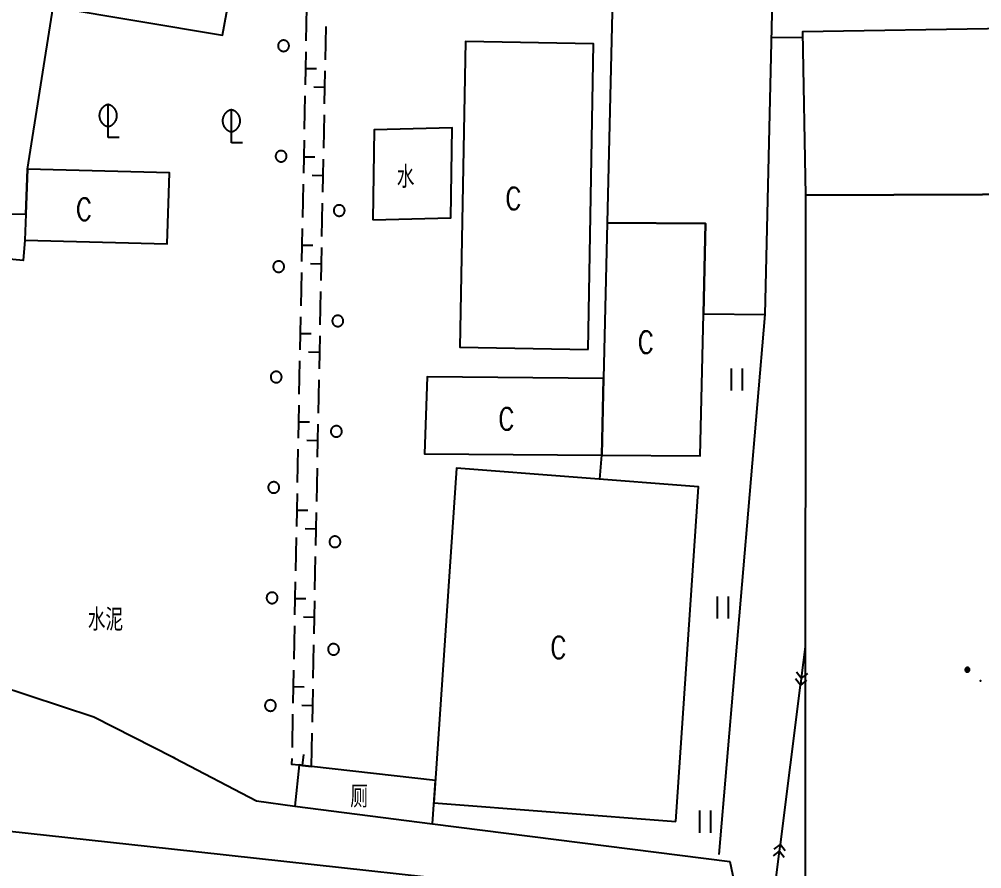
# Model space of a CAD drawing. Extents: x 500064 to 501389, y 2542464 to 2545400.
# Drawn here: x 500768.67 to 500812.26, y 2543133.33 to 2543171.79 of the extents above; entities that cross this region are included whole.
import ezdxf

# ---------------------------------------------------------------- set-up
doc = ezdxf.new("R2010")
doc.units = 0
doc.header["$LTSCALE"] = 0.5
doc.linetypes.add('CENTER', pattern=[50.8, 31.75, -6.35, 6.35, -6.35])
doc.layers.add('地形图', color=8, linetype='CONTINUOUS')
doc.styles.add('HZ', font='romans.shx', dxfattribs={"width": 0.8, "bigfont": 'hztxt.shx'})

msp = doc.modelspace()

# ---------------------------------------------------------------- linework, layer by layer
at = {"layer": '地形图'}
for points in [[(500772.276, 2543185.499), (500763.736, 2543185.319), (500763.676, 2543183.319), (500763.186, 2543163.109), (500768.967, 2543162.964), (500769.036, 2543165.009), (500770.197, 2543172.352), (500770.156, 2543172.359), (500770.466, 2543174.058)], [(500770.197, 2543172.352), (500777.876, 2543171.069), (500779.316, 2543178.939), (500771.596, 2543180.229), (500770.466, 2543174.058)], [(500802.783, 2543172.716), (500795.533, 2543172.765), (500795.294, 2543162.578), (500799.744, 2543162.548), (500799.648, 2543158.449), (500802.448, 2543158.43)], [(500828.999, 2543171.627), (500826.449, 2543171.585), (500826.502, 2543168.386), (500820.702, 2543168.29), (500820.727, 2543166.791), (500813.528, 2543166.673), (500813.451, 2543171.372), (500804.145, 2543171.219), (500804.267, 2543163.829), (500824.307, 2543163.899), (500824.305, 2543159.568), (500829.197, 2543159.569), (500829.124, 2543163.978)], [(500794.426, 2543156.834), (500794.676, 2543170.674), (500788.876, 2543170.779), (500788.626, 2543156.939)], [(500768.967, 2543162.964), (500768.926, 2543161.789), (500775.366, 2543161.619), (500775.476, 2543164.839), (500769.036, 2543165.009)], [(500804.267, 2543163.829), (500804.247, 2543107.229), (500824.287, 2543107.299), (500824.289, 2543113.781), (500824.292, 2543121.966), (500824.304, 2543157.268), (500824.305, 2543159.568), (500824.307, 2543163.899)], [(500795.294, 2543162.578), (500795.128, 2543155.529), (500795.047, 2543152.049), (500799.497, 2543152.019), (500799.648, 2543158.449), (500799.744, 2543162.548)], [(500795.047, 2543152.049), (500795.128, 2543155.529), (500787.136, 2543155.599), (500787.016, 2543152.119)], [(500798.399, 2543135.471), (500799.427, 2543150.619), (500788.476, 2543151.469), (500787.449, 2543136.321)]]:
    msp.add_lwpolyline(points, close=True, dxfattribs=at)
for points in [[(500781.683, 2543172.318), (500781.653, 2543170.818)], [(500782.535, 2543169.958), (500782.565, 2543171.457)], [(500780.632, 2543170.339), (500780.648, 2543170.339), (500780.664, 2543170.34), (500780.679, 2543170.343), (500780.695, 2543170.346), (500780.71, 2543170.35), (500780.725, 2543170.355), (500780.739, 2543170.361), (500780.753, 2543170.367), (500780.767, 2543170.375), (500780.78, 2543170.384), (500780.793, 2543170.393), (500780.805, 2543170.403), (500780.816, 2543170.414), (500780.827, 2543170.426), (500780.837, 2543170.438), (500780.846, 2543170.451), (500780.854, 2543170.464), (500780.862, 2543170.478), (500780.868, 2543170.492), (500780.874, 2543170.507), (500780.879, 2543170.522), (500780.882, 2543170.537), (500780.885, 2543170.552), (500780.887, 2543170.568), (500780.888, 2543170.584), (500780.888, 2543170.599), (500780.887, 2543170.615), (500780.884, 2543170.631), (500780.881, 2543170.646), (500780.877, 2543170.661), (500780.872, 2543170.676), (500780.866, 2543170.691), (500780.86, 2543170.705), (500780.852, 2543170.718), (500780.843, 2543170.732), (500780.834, 2543170.744), (500780.824, 2543170.756), (500780.813, 2543170.768), (500780.801, 2543170.778), (500780.789, 2543170.788), (500780.776, 2543170.797), (500780.763, 2543170.805), (500780.749, 2543170.813), (500780.735, 2543170.819), (500780.72, 2543170.825), (500780.705, 2543170.83), (500780.69, 2543170.834), (500780.675, 2543170.836), (500780.659, 2543170.838), (500780.643, 2543170.839), (500780.628, 2543170.839), (500780.612, 2543170.838), (500780.596, 2543170.836), (500780.581, 2543170.833), (500780.566, 2543170.829), (500780.551, 2543170.824), (500780.536, 2543170.818), (500780.522, 2543170.811), (500780.509, 2543170.803), (500780.495, 2543170.795), (500780.483, 2543170.785), (500780.471, 2543170.775), (500780.459, 2543170.764), (500780.449, 2543170.753), (500780.439, 2543170.741), (500780.43, 2543170.728), (500780.422, 2543170.714), (500780.414, 2543170.701), (500780.408, 2543170.686), (500780.402, 2543170.672), (500780.397, 2543170.657), (500780.393, 2543170.641), (500780.391, 2543170.626), (500780.389, 2543170.61), (500780.388, 2543170.595), (500780.388, 2543170.579), (500780.389, 2543170.563), (500780.391, 2543170.548), (500780.394, 2543170.532), (500780.398, 2543170.517), (500780.403, 2543170.502), (500780.409, 2543170.488), (500780.416, 2543170.474), (500780.424, 2543170.46), (500780.432, 2543170.447), (500780.442, 2543170.434), (500780.452, 2543170.422), (500780.463, 2543170.411), (500780.474, 2543170.4), (500780.486, 2543170.39), (500780.499, 2543170.381), (500780.513, 2543170.373), (500780.526, 2543170.365), (500780.541, 2543170.359), (500780.555, 2543170.353), (500780.57, 2543170.348), (500780.586, 2543170.345), (500780.601, 2543170.342), (500780.617, 2543170.34), (500780.632, 2543170.339)], [(500804.15, 2543170.97), (500802.742, 2543170.946)], [(500781.643, 2543170.318), (500781.628, 2543169.568), (500781.613, 2543168.818)], [(500781.628, 2543169.568), (500782.127, 2543169.558)], [(500782.496, 2543167.958), (500782.511, 2543168.708), (500782.525, 2543169.458)], [(500782.511, 2543168.708), (500782.011, 2543168.718)], [(500781.603, 2543168.319), (500781.574, 2543166.819)], [(500772.692, 2543167.931), (500772.679, 2543167.928), (500772.666, 2543167.924), (500772.652, 2543167.92), (500772.639, 2543167.916), (500772.626, 2543167.911), (500772.613, 2543167.906), (500772.6, 2543167.901), (500772.588, 2543167.895), (500772.575, 2543167.889), (500772.563, 2543167.883), (500772.551, 2543167.876), (500772.539, 2543167.869), (500772.527, 2543167.862), (500772.516, 2543167.854), (500772.504, 2543167.846), (500772.493, 2543167.838), (500772.483, 2543167.829), (500772.472, 2543167.821), (500772.462, 2543167.812), (500772.451, 2543167.802), (500772.441, 2543167.792), (500772.432, 2543167.783), (500772.423, 2543167.772), (500772.413, 2543167.762), (500772.405, 2543167.751), (500772.396, 2543167.74), (500772.388, 2543167.729), (500772.38, 2543167.718), (500772.372, 2543167.706), (500772.365, 2543167.694), (500772.358, 2543167.682), (500772.352, 2543167.67), (500772.345, 2543167.658), (500772.339, 2543167.646), (500772.334, 2543167.633), (500772.329, 2543167.62), (500772.324, 2543167.607), (500772.319, 2543167.594), (500772.315, 2543167.581), (500772.311, 2543167.568), (500772.307, 2543167.554), (500772.304, 2543167.541), (500772.301, 2543167.527), (500772.299, 2543167.514), (500772.297, 2543167.5), (500772.295, 2543167.486), (500772.294, 2543167.472), (500772.293, 2543167.459), (500772.293, 2543167.445), (500772.292, 2543167.431), (500772.293, 2543167.417), (500772.293, 2543167.403), (500772.294, 2543167.39), (500772.295, 2543167.376), (500772.297, 2543167.362), (500772.299, 2543167.348), (500772.301, 2543167.335), (500772.304, 2543167.321), (500772.307, 2543167.308), (500772.311, 2543167.294), (500772.315, 2543167.281), (500772.319, 2543167.268), (500772.324, 2543167.255), (500772.329, 2543167.242), (500772.334, 2543167.229), (500772.339, 2543167.217), (500772.345, 2543167.204), (500772.352, 2543167.192), (500772.358, 2543167.18), (500772.365, 2543167.168), (500772.372, 2543167.156), (500772.38, 2543167.144), (500772.388, 2543167.133), (500772.396, 2543167.122), (500772.405, 2543167.111), (500772.413, 2543167.1), (500772.423, 2543167.09), (500772.432, 2543167.08), (500772.441, 2543167.07), (500772.451, 2543167.06), (500772.462, 2543167.051), (500772.472, 2543167.041), (500772.483, 2543167.033), (500772.493, 2543167.024), (500772.504, 2543167.016), (500772.516, 2543167.008), (500772.527, 2543167), (500772.539, 2543166.993), (500772.551, 2543166.986), (500772.563, 2543166.979), (500772.575, 2543166.973), (500772.588, 2543166.967), (500772.6, 2543166.961), (500772.613, 2543166.956), (500772.626, 2543166.951), (500772.639, 2543166.946), (500772.652, 2543166.942), (500772.666, 2543166.938), (500772.679, 2543166.934), (500772.692, 2543166.931)], [(500772.692, 2543166.431), (500772.692, 2543166.931), (500772.692, 2543167.931)], [(500772.692, 2543166.931), (500772.706, 2543166.934), (500772.719, 2543166.938), (500772.732, 2543166.942), (500772.746, 2543166.946), (500772.759, 2543166.951), (500772.771, 2543166.956), (500772.784, 2543166.961), (500772.797, 2543166.967), (500772.809, 2543166.973), (500772.822, 2543166.979), (500772.834, 2543166.986), (500772.846, 2543166.993), (500772.857, 2543167), (500772.869, 2543167.008), (500772.88, 2543167.016), (500772.891, 2543167.024), (500772.902, 2543167.033), (500772.913, 2543167.041), (500772.923, 2543167.051), (500772.933, 2543167.06), (500772.943, 2543167.07), (500772.953, 2543167.08), (500772.962, 2543167.09), (500772.971, 2543167.1), (500772.98, 2543167.111), (500772.989, 2543167.122), (500772.997, 2543167.133), (500773.005, 2543167.144), (500773.012, 2543167.156), (500773.019, 2543167.168), (500773.026, 2543167.18), (500773.033, 2543167.192), (500773.039, 2543167.204), (500773.045, 2543167.217), (500773.051, 2543167.229), (500773.056, 2543167.242), (500773.061, 2543167.255), (500773.066, 2543167.268), (500773.07, 2543167.281), (500773.074, 2543167.294), (500773.077, 2543167.308), (500773.08, 2543167.321), (500773.083, 2543167.335), (500773.086, 2543167.348), (500773.088, 2543167.362), (500773.089, 2543167.376), (500773.091, 2543167.39), (500773.092, 2543167.403), (500773.092, 2543167.417), (500773.092, 2543167.431), (500773.092, 2543167.445), (500773.092, 2543167.459), (500773.091, 2543167.472), (500773.089, 2543167.486), (500773.088, 2543167.5), (500773.086, 2543167.514), (500773.083, 2543167.527), (500773.08, 2543167.541), (500773.077, 2543167.554), (500773.074, 2543167.568), (500773.07, 2543167.581), (500773.066, 2543167.594), (500773.061, 2543167.607), (500773.056, 2543167.62), (500773.051, 2543167.633), (500773.045, 2543167.646), (500773.039, 2543167.658), (500773.033, 2543167.67), (500773.026, 2543167.682), (500773.019, 2543167.694), (500773.012, 2543167.706), (500773.005, 2543167.718), (500772.997, 2543167.729), (500772.989, 2543167.74), (500772.98, 2543167.751), (500772.971, 2543167.762), (500772.962, 2543167.772), (500772.953, 2543167.783), (500772.943, 2543167.792), (500772.933, 2543167.802), (500772.923, 2543167.812), (500772.913, 2543167.821), (500772.902, 2543167.829), (500772.891, 2543167.838), (500772.88, 2543167.846), (500772.869, 2543167.854), (500772.857, 2543167.862), (500772.846, 2543167.869), (500772.834, 2543167.876), (500772.822, 2543167.883), (500772.809, 2543167.889), (500772.797, 2543167.895), (500772.784, 2543167.901), (500772.771, 2543167.906), (500772.759, 2543167.911), (500772.746, 2543167.916), (500772.732, 2543167.92), (500772.719, 2543167.924), (500772.706, 2543167.928), (500772.692, 2543167.931)], [(500778.274, 2543167.694), (500778.261, 2543167.691), (500778.247, 2543167.687), (500778.234, 2543167.683), (500778.221, 2543167.679), (500778.208, 2543167.674), (500778.195, 2543167.669), (500778.182, 2543167.664), (500778.17, 2543167.658), (500778.157, 2543167.652), (500778.145, 2543167.646), (500778.133, 2543167.639), (500778.121, 2543167.632), (500778.109, 2543167.625), (500778.098, 2543167.617), (500778.086, 2543167.609), (500778.075, 2543167.601), (500778.064, 2543167.592), (500778.054, 2543167.583), (500778.043, 2543167.574), (500778.033, 2543167.565), (500778.023, 2543167.555), (500778.014, 2543167.545), (500778.004, 2543167.535), (500777.995, 2543167.525), (500777.986, 2543167.514), (500777.978, 2543167.503), (500777.97, 2543167.492), (500777.962, 2543167.481), (500777.954, 2543167.469), (500777.947, 2543167.457), (500777.94, 2543167.445), (500777.933, 2543167.433), (500777.927, 2543167.421), (500777.921, 2543167.408), (500777.915, 2543167.396), (500777.91, 2543167.383), (500777.905, 2543167.37), (500777.901, 2543167.357), (500777.896, 2543167.344), (500777.893, 2543167.33), (500777.889, 2543167.317), (500777.886, 2543167.304), (500777.883, 2543167.29), (500777.881, 2543167.276), (500777.879, 2543167.263), (500777.877, 2543167.249), (500777.876, 2543167.235), (500777.875, 2543167.221), (500777.874, 2543167.208), (500777.874, 2543167.194), (500777.874, 2543167.18), (500777.875, 2543167.166), (500777.876, 2543167.152), (500777.877, 2543167.139), (500777.879, 2543167.125), (500777.881, 2543167.111), (500777.883, 2543167.098), (500777.886, 2543167.084), (500777.889, 2543167.071), (500777.893, 2543167.057), (500777.896, 2543167.044), (500777.901, 2543167.031), (500777.905, 2543167.018), (500777.91, 2543167.005), (500777.915, 2543166.992), (500777.921, 2543166.979), (500777.927, 2543166.967), (500777.933, 2543166.955), (500777.94, 2543166.942), (500777.947, 2543166.93), (500777.954, 2543166.919), (500777.962, 2543166.907), (500777.97, 2543166.896), (500777.978, 2543166.885), (500777.986, 2543166.874), (500777.995, 2543166.863), (500778.004, 2543166.853), (500778.014, 2543166.842), (500778.023, 2543166.832), (500778.033, 2543166.823), (500778.043, 2543166.813), (500778.054, 2543166.804), (500778.064, 2543166.795), (500778.075, 2543166.787), (500778.086, 2543166.779), (500778.098, 2543166.771), (500778.109, 2543166.763), (500778.121, 2543166.756), (500778.133, 2543166.749), (500778.145, 2543166.742), (500778.157, 2543166.736), (500778.17, 2543166.73), (500778.182, 2543166.724), (500778.195, 2543166.719), (500778.208, 2543166.714), (500778.221, 2543166.709), (500778.234, 2543166.705), (500778.247, 2543166.701), (500778.261, 2543166.697), (500778.274, 2543166.694)], [(500778.274, 2543166.194), (500778.274, 2543166.694), (500778.274, 2543167.694)], [(500778.274, 2543166.694), (500778.287, 2543166.697), (500778.301, 2543166.701), (500778.314, 2543166.705), (500778.327, 2543166.709), (500778.34, 2543166.714), (500778.353, 2543166.719), (500778.366, 2543166.724), (500778.379, 2543166.73), (500778.391, 2543166.736), (500778.403, 2543166.742), (500778.415, 2543166.749), (500778.427, 2543166.756), (500778.439, 2543166.763), (500778.451, 2543166.771), (500778.462, 2543166.779), (500778.473, 2543166.787), (500778.484, 2543166.795), (500778.495, 2543166.804), (500778.505, 2543166.813), (500778.515, 2543166.823), (500778.525, 2543166.832), (500778.535, 2543166.842), (500778.544, 2543166.853), (500778.553, 2543166.863), (500778.562, 2543166.874), (500778.57, 2543166.885), (500778.578, 2543166.896), (500778.586, 2543166.907), (500778.594, 2543166.919), (500778.601, 2543166.93), (500778.608, 2543166.942), (500778.615, 2543166.955), (500778.621, 2543166.967), (500778.627, 2543166.979), (500778.633, 2543166.992), (500778.638, 2543167.005), (500778.643, 2543167.018), (500778.647, 2543167.031), (500778.652, 2543167.044), (500778.655, 2543167.057), (500778.659, 2543167.071), (500778.662, 2543167.084), (500778.665, 2543167.098), (500778.667, 2543167.111), (500778.669, 2543167.125), (500778.671, 2543167.139), (500778.672, 2543167.152), (500778.673, 2543167.166), (500778.674, 2543167.18), (500778.674, 2543167.194), (500778.674, 2543167.208), (500778.673, 2543167.221), (500778.672, 2543167.235), (500778.671, 2543167.249), (500778.669, 2543167.263), (500778.667, 2543167.276), (500778.665, 2543167.29), (500778.662, 2543167.304), (500778.659, 2543167.317), (500778.655, 2543167.33), (500778.652, 2543167.344), (500778.647, 2543167.357), (500778.643, 2543167.37), (500778.638, 2543167.383), (500778.633, 2543167.396), (500778.627, 2543167.408), (500778.621, 2543167.421), (500778.615, 2543167.433), (500778.608, 2543167.445), (500778.601, 2543167.457), (500778.594, 2543167.469), (500778.586, 2543167.481), (500778.578, 2543167.492), (500778.57, 2543167.503), (500778.562, 2543167.514), (500778.553, 2543167.525), (500778.544, 2543167.535), (500778.535, 2543167.545), (500778.525, 2543167.555), (500778.515, 2543167.565), (500778.505, 2543167.574), (500778.495, 2543167.583), (500778.484, 2543167.592), (500778.473, 2543167.601), (500778.462, 2543167.609), (500778.451, 2543167.617), (500778.439, 2543167.625), (500778.427, 2543167.632), (500778.415, 2543167.639), (500778.403, 2543167.646), (500778.391, 2543167.652), (500778.379, 2543167.658), (500778.366, 2543167.664), (500778.353, 2543167.669), (500778.34, 2543167.674), (500778.327, 2543167.679), (500778.314, 2543167.683), (500778.301, 2543167.687), (500778.287, 2543167.691), (500778.274, 2543167.694)], [(500782.456, 2543165.959), (500782.486, 2543167.458)], [(500784.676, 2543162.709), (500788.216, 2543162.799), (500788.276, 2543166.869), (500784.736, 2543166.779), (500784.676, 2543162.709)], [(500773.192, 2543166.431), (500772.692, 2543166.431)], [(500778.774, 2543166.194), (500778.274, 2543166.194)], [(500781.564, 2543166.319), (500781.549, 2543165.569), (500781.534, 2543164.819)], [(500780.521, 2543165.34), (500780.537, 2543165.341), (500780.552, 2543165.342), (500780.568, 2543165.344), (500780.583, 2543165.347), (500780.598, 2543165.351), (500780.613, 2543165.356), (500780.628, 2543165.362), (500780.642, 2543165.369), (500780.656, 2543165.376), (500780.669, 2543165.385), (500780.682, 2543165.394), (500780.694, 2543165.404), (500780.705, 2543165.415), (500780.716, 2543165.427), (500780.725, 2543165.439), (500780.735, 2543165.452), (500780.743, 2543165.465), (500780.75, 2543165.479), (500780.757, 2543165.493), (500780.763, 2543165.508), (500780.767, 2543165.523), (500780.771, 2543165.538), (500780.774, 2543165.554), (500780.776, 2543165.569), (500780.776, 2543165.585), (500780.776, 2543165.601), (500780.775, 2543165.616), (500780.773, 2543165.632), (500780.77, 2543165.647), (500780.766, 2543165.662), (500780.761, 2543165.677), (500780.755, 2543165.692), (500780.748, 2543165.706), (500780.741, 2543165.72), (500780.732, 2543165.733), (500780.723, 2543165.745), (500780.713, 2543165.757), (500780.702, 2543165.769), (500780.69, 2543165.779), (500780.678, 2543165.789), (500780.665, 2543165.798), (500780.652, 2543165.807), (500780.638, 2543165.814), (500780.624, 2543165.821), (500780.609, 2543165.826), (500780.594, 2543165.831), (500780.579, 2543165.835), (500780.563, 2543165.838), (500780.548, 2543165.839), (500780.532, 2543165.84), (500780.516, 2543165.84), (500780.501, 2543165.839), (500780.485, 2543165.837), (500780.47, 2543165.834), (500780.455, 2543165.83), (500780.44, 2543165.825), (500780.425, 2543165.819), (500780.411, 2543165.812), (500780.397, 2543165.804), (500780.384, 2543165.796), (500780.372, 2543165.787), (500780.36, 2543165.776), (500780.348, 2543165.766), (500780.337, 2543165.754), (500780.328, 2543165.742), (500780.318, 2543165.729), (500780.31, 2543165.716), (500780.303, 2543165.702), (500780.296, 2543165.688), (500780.291, 2543165.673), (500780.286, 2543165.658), (500780.282, 2543165.643), (500780.279, 2543165.627), (500780.277, 2543165.612), (500780.277, 2543165.596), (500780.277, 2543165.58), (500780.278, 2543165.565), (500780.28, 2543165.549), (500780.283, 2543165.534), (500780.287, 2543165.518), (500780.292, 2543165.504), (500780.298, 2543165.489), (500780.305, 2543165.475), (500780.312, 2543165.461), (500780.321, 2543165.448), (500780.33, 2543165.435), (500780.341, 2543165.423), (500780.351, 2543165.412), (500780.363, 2543165.401), (500780.375, 2543165.391), (500780.388, 2543165.382), (500780.401, 2543165.374), (500780.415, 2543165.367), (500780.429, 2543165.36), (500780.444, 2543165.354), (500780.459, 2543165.35), (500780.474, 2543165.346), (500780.49, 2543165.343), (500780.505, 2543165.341), (500780.521, 2543165.34)], [(500781.549, 2543165.569), (500782.048, 2543165.559)], [(500782.417, 2543163.959), (500782.431, 2543164.709), (500782.446, 2543165.459)], [(500782.431, 2543164.709), (500781.931, 2543164.719)], [(500781.524, 2543164.319), (500781.495, 2543162.82)], [(500782.377, 2543161.959), (500782.407, 2543163.459)], [(500783.155, 2543162.881), (500783.17, 2543162.882), (500783.186, 2543162.883), (500783.201, 2543162.885), (500783.217, 2543162.889), (500783.232, 2543162.893), (500783.247, 2543162.898), (500783.261, 2543162.904), (500783.275, 2543162.911), (500783.289, 2543162.919), (500783.302, 2543162.927), (500783.315, 2543162.937), (500783.327, 2543162.947), (500783.338, 2543162.958), (500783.348, 2543162.97), (500783.358, 2543162.982), (500783.367, 2543162.995), (500783.375, 2543163.008), (500783.383, 2543163.022), (500783.389, 2543163.036), (500783.395, 2543163.051), (500783.399, 2543163.066), (500783.403, 2543163.081), (500783.405, 2543163.097), (500783.407, 2543163.113), (500783.408, 2543163.128), (500783.407, 2543163.144), (500783.406, 2543163.16), (500783.404, 2543163.175), (500783.401, 2543163.191), (500783.397, 2543163.206), (500783.391, 2543163.22), (500783.385, 2543163.235), (500783.378, 2543163.249), (500783.371, 2543163.263), (500783.362, 2543163.276), (500783.352, 2543163.288), (500783.342, 2543163.3), (500783.331, 2543163.312), (500783.32, 2543163.322), (500783.307, 2543163.332), (500783.294, 2543163.341), (500783.281, 2543163.349), (500783.267, 2543163.356), (500783.253, 2543163.363), (500783.238, 2543163.368), (500783.223, 2543163.373), (500783.208, 2543163.376), (500783.192, 2543163.379), (500783.177, 2543163.381), (500783.161, 2543163.381), (500783.145, 2543163.381), (500783.13, 2543163.38), (500783.114, 2543163.378), (500783.099, 2543163.374), (500783.084, 2543163.37), (500783.069, 2543163.365), (500783.054, 2543163.359), (500783.04, 2543163.352), (500783.027, 2543163.344), (500783.013, 2543163.336), (500783.001, 2543163.326), (500782.989, 2543163.316), (500782.978, 2543163.305), (500782.967, 2543163.293), (500782.957, 2543163.281), (500782.948, 2543163.268), (500782.94, 2543163.255), (500782.933, 2543163.241), (500782.927, 2543163.227), (500782.921, 2543163.212), (500782.916, 2543163.197), (500782.913, 2543163.181), (500782.91, 2543163.166), (500782.908, 2543163.15), (500782.908, 2543163.135), (500782.908, 2543163.119), (500782.909, 2543163.103), (500782.912, 2543163.088), (500782.915, 2543163.072), (500782.919, 2543163.057), (500782.924, 2543163.042), (500782.93, 2543163.028), (500782.937, 2543163.014), (500782.945, 2543163), (500782.954, 2543162.987), (500782.963, 2543162.975), (500782.973, 2543162.963), (500782.984, 2543162.951), (500782.996, 2543162.941), (500783.008, 2543162.931), (500783.021, 2543162.922), (500783.035, 2543162.914), (500783.048, 2543162.907), (500783.063, 2543162.9), (500783.077, 2543162.895), (500783.092, 2543162.89), (500783.108, 2543162.887), (500783.123, 2543162.884), (500783.139, 2543162.882), (500783.155, 2543162.881)], [(500781.485, 2543162.32), (500781.47, 2543161.57), (500781.455, 2543160.82)], [(500768.926, 2543161.789), (500768.846, 2543160.869), (500768.066, 2543160.939), (500766.729, 2543153.647), (500764.706, 2543142.619), (500772.053, 2543140.205), (500775.636, 2543138.378), (500775.707, 2543138.342), (500779.417, 2543136.399), (500781.153, 2543136.157)], [(500781.47, 2543161.57), (500781.969, 2543161.56)], [(500782.337, 2543159.96), (500782.352, 2543160.71), (500782.367, 2543161.459)], [(500798.889, 2543126.371), (500798.77, 2543129.151), (500798.661, 2543131.684), (500775.56, 2543134.211), (500727.078, 2543139.514), (500686.656, 2543143.978), (500687.638, 2543155.72), (500687.847, 2543158.63), (500666.604, 2543159.781), (500648.276, 2543160.774)], [(500780.41, 2543160.342), (500780.425, 2543160.342), (500780.441, 2543160.343), (500780.457, 2543160.345), (500780.472, 2543160.348), (500780.487, 2543160.352), (500780.502, 2543160.357), (500780.517, 2543160.363), (500780.531, 2543160.37), (500780.544, 2543160.378), (500780.558, 2543160.386), (500780.57, 2543160.395), (500780.582, 2543160.406), (500780.594, 2543160.416), (500780.604, 2543160.428), (500780.614, 2543160.44), (500780.623, 2543160.453), (500780.632, 2543160.466), (500780.639, 2543160.48), (500780.646, 2543160.494), (500780.651, 2543160.509), (500780.656, 2543160.524), (500780.66, 2543160.539), (500780.663, 2543160.555), (500780.664, 2543160.57), (500780.665, 2543160.586), (500780.665, 2543160.602), (500780.664, 2543160.617), (500780.662, 2543160.633), (500780.659, 2543160.648), (500780.655, 2543160.664), (500780.65, 2543160.678), (500780.644, 2543160.693), (500780.637, 2543160.707), (500780.629, 2543160.721), (500780.621, 2543160.734), (500780.611, 2543160.747), (500780.601, 2543160.759), (500780.59, 2543160.77), (500780.579, 2543160.781), (500780.567, 2543160.791), (500780.554, 2543160.8), (500780.541, 2543160.808), (500780.527, 2543160.815), (500780.512, 2543160.822), (500780.498, 2543160.828), (500780.483, 2543160.832), (500780.468, 2543160.836), (500780.452, 2543160.839), (500780.436, 2543160.841), (500780.421, 2543160.842), (500780.405, 2543160.841), (500780.389, 2543160.84), (500780.374, 2543160.838), (500780.358, 2543160.835), (500780.343, 2543160.831), (500780.328, 2543160.826), (500780.314, 2543160.82), (500780.3, 2543160.813), (500780.286, 2543160.806), (500780.273, 2543160.797), (500780.26, 2543160.788), (500780.248, 2543160.778), (500780.237, 2543160.767), (500780.226, 2543160.755), (500780.216, 2543160.743), (500780.207, 2543160.73), (500780.199, 2543160.717), (500780.191, 2543160.703), (500780.185, 2543160.689), (500780.179, 2543160.674), (500780.175, 2543160.659), (500780.171, 2543160.644), (500780.168, 2543160.628), (500780.166, 2543160.613), (500780.165, 2543160.597), (500780.165, 2543160.581), (500780.167, 2543160.566), (500780.169, 2543160.55), (500780.172, 2543160.535), (500780.176, 2543160.52), (500780.181, 2543160.505), (500780.187, 2543160.49), (500780.194, 2543160.476), (500780.201, 2543160.462), (500780.21, 2543160.449), (500780.219, 2543160.437), (500780.229, 2543160.425), (500780.24, 2543160.413), (500780.252, 2543160.403), (500780.264, 2543160.393), (500780.277, 2543160.384), (500780.29, 2543160.375), (500780.304, 2543160.368), (500780.318, 2543160.361), (500780.333, 2543160.356), (500780.348, 2543160.351), (500780.363, 2543160.347), (500780.378, 2543160.344), (500780.394, 2543160.343), (500780.41, 2543160.342)], [(500782.352, 2543160.71), (500781.853, 2543160.719)], [(500781.445, 2543160.32), (500781.416, 2543158.82)], [(500782.298, 2543157.96), (500782.327, 2543159.46)], [(500781.406, 2543158.321), (500781.391, 2543157.571), (500781.376, 2543156.821)], [(500783.09, 2543157.882), (500783.106, 2543157.882), (500783.121, 2543157.883), (500783.137, 2543157.886), (500783.152, 2543157.889), (500783.167, 2543157.893), (500783.182, 2543157.898), (500783.197, 2543157.904), (500783.211, 2543157.911), (500783.225, 2543157.919), (500783.238, 2543157.928), (500783.25, 2543157.937), (500783.262, 2543157.947), (500783.273, 2543157.958), (500783.284, 2543157.97), (500783.294, 2543157.982), (500783.303, 2543157.995), (500783.311, 2543158.009), (500783.318, 2543158.023), (500783.325, 2543158.037), (500783.33, 2543158.052), (500783.335, 2543158.067), (500783.338, 2543158.082), (500783.341, 2543158.097), (500783.343, 2543158.113), (500783.343, 2543158.129), (500783.343, 2543158.144), (500783.342, 2543158.16), (500783.339, 2543158.176), (500783.336, 2543158.191), (500783.332, 2543158.206), (500783.327, 2543158.221), (500783.321, 2543158.235), (500783.314, 2543158.249), (500783.306, 2543158.263), (500783.297, 2543158.276), (500783.288, 2543158.289), (500783.278, 2543158.301), (500783.267, 2543158.312), (500783.255, 2543158.322), (500783.243, 2543158.332), (500783.23, 2543158.341), (500783.217, 2543158.349), (500783.203, 2543158.357), (500783.188, 2543158.363), (500783.174, 2543158.369), (500783.159, 2543158.373), (500783.143, 2543158.377), (500783.128, 2543158.38), (500783.112, 2543158.381), (500783.097, 2543158.382), (500783.081, 2543158.382), (500783.065, 2543158.38), (500783.05, 2543158.378), (500783.034, 2543158.375), (500783.019, 2543158.371), (500783.004, 2543158.365), (500782.99, 2543158.359), (500782.976, 2543158.353), (500782.962, 2543158.345), (500782.949, 2543158.336), (500782.936, 2543158.327), (500782.925, 2543158.316), (500782.913, 2543158.305), (500782.903, 2543158.294), (500782.893, 2543158.281), (500782.884, 2543158.269), (500782.876, 2543158.255), (500782.869, 2543158.241), (500782.862, 2543158.227), (500782.857, 2543158.212), (500782.852, 2543158.197), (500782.848, 2543158.182), (500782.846, 2543158.166), (500782.844, 2543158.151), (500782.843, 2543158.135), (500782.844, 2543158.119), (500782.845, 2543158.104), (500782.847, 2543158.088), (500782.85, 2543158.073), (500782.855, 2543158.058), (500782.86, 2543158.043), (500782.866, 2543158.028), (500782.873, 2543158.014), (500782.881, 2543158.001), (500782.889, 2543157.988), (500782.899, 2543157.975), (500782.909, 2543157.963), (500782.92, 2543157.952), (500782.931, 2543157.941), (500782.944, 2543157.932), (500782.957, 2543157.923), (500782.97, 2543157.914), (500782.984, 2543157.907), (500782.998, 2543157.901), (500783.013, 2543157.895), (500783.028, 2543157.891), (500783.043, 2543157.887), (500783.059, 2543157.884), (500783.074, 2543157.883), (500783.09, 2543157.882)], [(500800.371, 2543133.971), (500802.448, 2543158.43)], [(500781.391, 2543157.571), (500781.891, 2543157.561)], [(500782.258, 2543155.96), (500782.273, 2543156.71), (500782.288, 2543157.46)], [(500781.366, 2543156.321), (500781.336, 2543154.821)], [(500782.273, 2543156.71), (500781.774, 2543156.72)], [(500800.918, 2543154.983), (500800.918, 2543155.983)], [(500801.418, 2543154.983), (500801.418, 2543155.983)], [(500780.298, 2543155.343), (500780.314, 2543155.343), (500780.33, 2543155.344), (500780.345, 2543155.346), (500780.361, 2543155.349), (500780.376, 2543155.353), (500780.391, 2543155.358), (500780.405, 2543155.364), (500780.419, 2543155.371), (500780.433, 2543155.379), (500780.446, 2543155.387), (500780.459, 2543155.397), (500780.471, 2543155.407), (500780.482, 2543155.418), (500780.493, 2543155.429), (500780.503, 2543155.441), (500780.512, 2543155.454), (500780.52, 2543155.468), (500780.528, 2543155.481), (500780.534, 2543155.496), (500780.54, 2543155.51), (500780.545, 2543155.525), (500780.548, 2543155.541), (500780.551, 2543155.556), (500780.553, 2543155.572), (500780.554, 2543155.587), (500780.554, 2543155.603), (500780.553, 2543155.619), (500780.55, 2543155.634), (500780.547, 2543155.65), (500780.543, 2543155.665), (500780.538, 2543155.68), (500780.532, 2543155.694), (500780.526, 2543155.708), (500780.518, 2543155.722), (500780.509, 2543155.735), (500780.5, 2543155.748), (500780.49, 2543155.76), (500780.479, 2543155.771), (500780.468, 2543155.782), (500780.455, 2543155.792), (500780.443, 2543155.801), (500780.429, 2543155.809), (500780.415, 2543155.817), (500780.401, 2543155.823), (500780.386, 2543155.829), (500780.371, 2543155.834), (500780.356, 2543155.837), (500780.341, 2543155.84), (500780.325, 2543155.842), (500780.309, 2543155.843), (500780.294, 2543155.843), (500780.278, 2543155.841), (500780.263, 2543155.839), (500780.247, 2543155.836), (500780.232, 2543155.832), (500780.217, 2543155.827), (500780.203, 2543155.821), (500780.188, 2543155.815), (500780.175, 2543155.807), (500780.161, 2543155.798), (500780.149, 2543155.789), (500780.137, 2543155.779), (500780.126, 2543155.768), (500780.115, 2543155.756), (500780.105, 2543155.744), (500780.096, 2543155.731), (500780.088, 2543155.718), (500780.08, 2543155.704), (500780.074, 2543155.69), (500780.068, 2543155.675), (500780.063, 2543155.66), (500780.059, 2543155.645), (500780.057, 2543155.63), (500780.055, 2543155.614), (500780.054, 2543155.598), (500780.054, 2543155.583), (500780.055, 2543155.567), (500780.057, 2543155.551), (500780.06, 2543155.536), (500780.064, 2543155.521), (500780.069, 2543155.506), (500780.075, 2543155.491), (500780.082, 2543155.477), (500780.09, 2543155.464), (500780.098, 2543155.45), (500780.108, 2543155.438), (500780.118, 2543155.426), (500780.129, 2543155.414), (500780.14, 2543155.404), (500780.152, 2543155.394), (500780.165, 2543155.385), (500780.179, 2543155.376), (500780.192, 2543155.369), (500780.207, 2543155.362), (500780.221, 2543155.357), (500780.236, 2543155.352), (500780.252, 2543155.348), (500780.267, 2543155.346), (500780.283, 2543155.344), (500780.298, 2543155.343)], [(500782.219, 2543153.961), (500782.248, 2543155.461)], [(500781.327, 2543154.322), (500781.312, 2543153.571), (500781.297, 2543152.822)], [(500781.312, 2543153.571), (500781.812, 2543153.562)], [(500782.179, 2543151.961), (500782.194, 2543152.711), (500782.209, 2543153.461)], [(500783.026, 2543152.882), (500783.041, 2543152.883), (500783.057, 2543152.884), (500783.073, 2543152.886), (500783.088, 2543152.889), (500783.103, 2543152.894), (500783.118, 2543152.899), (500783.132, 2543152.905), (500783.146, 2543152.912), (500783.16, 2543152.92), (500783.173, 2543152.928), (500783.186, 2543152.938), (500783.198, 2543152.948), (500783.209, 2543152.959), (500783.219, 2543152.97), (500783.229, 2543152.983), (500783.238, 2543152.996), (500783.246, 2543153.009), (500783.254, 2543153.023), (500783.26, 2543153.037), (500783.266, 2543153.052), (500783.27, 2543153.067), (500783.274, 2543153.082), (500783.276, 2543153.098), (500783.278, 2543153.113), (500783.279, 2543153.129), (500783.279, 2543153.145), (500783.277, 2543153.16), (500783.275, 2543153.176), (500783.272, 2543153.191), (500783.268, 2543153.206), (500783.262, 2543153.221), (500783.256, 2543153.236), (500783.249, 2543153.25), (500783.242, 2543153.263), (500783.233, 2543153.277), (500783.224, 2543153.289), (500783.213, 2543153.301), (500783.202, 2543153.312), (500783.191, 2543153.323), (500783.178, 2543153.333), (500783.166, 2543153.342), (500783.152, 2543153.35), (500783.138, 2543153.357), (500783.124, 2543153.363), (500783.109, 2543153.369), (500783.094, 2543153.374), (500783.079, 2543153.377), (500783.063, 2543153.38), (500783.048, 2543153.382), (500783.032, 2543153.382), (500783.016, 2543153.382), (500783.001, 2543153.381), (500782.985, 2543153.378), (500782.97, 2543153.375), (500782.955, 2543153.371), (500782.94, 2543153.366), (500782.925, 2543153.36), (500782.911, 2543153.353), (500782.898, 2543153.345), (500782.885, 2543153.336), (500782.872, 2543153.327), (500782.86, 2543153.317), (500782.849, 2543153.306), (500782.838, 2543153.294), (500782.829, 2543153.282), (500782.82, 2543153.269), (500782.811, 2543153.256), (500782.804, 2543153.242), (500782.798, 2543153.227), (500782.792, 2543153.213), (500782.788, 2543153.198), (500782.784, 2543153.182), (500782.781, 2543153.167), (500782.78, 2543153.151), (500782.779, 2543153.136), (500782.779, 2543153.12), (500782.78, 2543153.104), (500782.783, 2543153.089), (500782.786, 2543153.073), (500782.79, 2543153.058), (500782.795, 2543153.043), (500782.801, 2543153.029), (500782.808, 2543153.015), (500782.816, 2543153.001), (500782.825, 2543152.988), (500782.834, 2543152.975), (500782.844, 2543152.964), (500782.855, 2543152.952), (500782.867, 2543152.942), (500782.879, 2543152.932), (500782.892, 2543152.923), (500782.906, 2543152.915), (500782.92, 2543152.907), (500782.934, 2543152.901), (500782.949, 2543152.896), (500782.964, 2543152.891), (500782.979, 2543152.887), (500782.994, 2543152.885), (500783.01, 2543152.883), (500783.026, 2543152.882)], [(500782.194, 2543152.711), (500781.695, 2543152.721)], [(500781.287, 2543152.322), (500781.257, 2543150.822)], [(500794.962, 2543150.965), (500795.047, 2543152.049)], [(500782.139, 2543149.962), (500782.169, 2543151.461)], [(500780.189, 2543150.344), (500780.205, 2543150.344), (500780.22, 2543150.346), (500780.236, 2543150.348), (500780.251, 2543150.351), (500780.267, 2543150.355), (500780.281, 2543150.36), (500780.296, 2543150.366), (500780.31, 2543150.373), (500780.324, 2543150.381), (500780.337, 2543150.39), (500780.349, 2543150.399), (500780.361, 2543150.409), (500780.373, 2543150.42), (500780.383, 2543150.432), (500780.393, 2543150.444), (500780.402, 2543150.457), (500780.41, 2543150.47), (500780.418, 2543150.484), (500780.424, 2543150.499), (500780.429, 2543150.513), (500780.434, 2543150.528), (500780.438, 2543150.544), (500780.44, 2543150.559), (500780.442, 2543150.575), (500780.443, 2543150.59), (500780.443, 2543150.606), (500780.441, 2543150.622), (500780.439, 2543150.637), (500780.436, 2543150.653), (500780.432, 2543150.668), (500780.427, 2543150.683), (500780.421, 2543150.697), (500780.414, 2543150.711), (500780.406, 2543150.725), (500780.397, 2543150.738), (500780.388, 2543150.75), (500780.378, 2543150.762), (500780.367, 2543150.774), (500780.355, 2543150.784), (500780.343, 2543150.794), (500780.33, 2543150.803), (500780.317, 2543150.811), (500780.303, 2543150.819), (500780.288, 2543150.825), (500780.274, 2543150.831), (500780.259, 2543150.835), (500780.243, 2543150.839), (500780.228, 2543150.842), (500780.212, 2543150.843), (500780.197, 2543150.844), (500780.181, 2543150.844), (500780.165, 2543150.842), (500780.15, 2543150.84), (500780.134, 2543150.837), (500780.119, 2543150.833), (500780.104, 2543150.828), (500780.09, 2543150.822), (500780.076, 2543150.815), (500780.062, 2543150.807), (500780.049, 2543150.798), (500780.036, 2543150.789), (500780.025, 2543150.779), (500780.013, 2543150.768), (500780.003, 2543150.756), (500779.993, 2543150.744), (500779.984, 2543150.731), (500779.976, 2543150.718), (500779.968, 2543150.704), (500779.962, 2543150.69), (500779.956, 2543150.675), (500779.952, 2543150.66), (500779.948, 2543150.645), (500779.945, 2543150.629), (500779.944, 2543150.613), (500779.943, 2543150.598), (500779.943, 2543150.582), (500779.944, 2543150.566), (500779.947, 2543150.551), (500779.95, 2543150.536), (500779.954, 2543150.52), (500779.959, 2543150.506), (500779.965, 2543150.491), (500779.972, 2543150.477), (500779.98, 2543150.463), (500779.988, 2543150.45), (500779.998, 2543150.438), (500780.008, 2543150.426), (500780.019, 2543150.414), (500780.031, 2543150.404), (500780.043, 2543150.394), (500780.056, 2543150.385), (500780.069, 2543150.377), (500780.083, 2543150.369), (500780.097, 2543150.363), (500780.112, 2543150.357), (500780.127, 2543150.353), (500780.142, 2543150.349), (500780.158, 2543150.346), (500780.173, 2543150.345), (500780.189, 2543150.344)], [(500781.247, 2543150.322), (500781.232, 2543149.572), (500781.218, 2543148.822)], [(500781.232, 2543149.572), (500781.732, 2543149.562)], [(500782.1, 2543147.962), (500782.115, 2543148.712), (500782.13, 2543149.462)], [(500782.115, 2543148.712), (500781.616, 2543148.722)], [(500781.208, 2543148.323), (500781.178, 2543146.823)], [(500782.961, 2543147.883), (500782.977, 2543147.883), (500782.993, 2543147.884), (500783.008, 2543147.887), (500783.023, 2543147.89), (500783.039, 2543147.894), (500783.053, 2543147.899), (500783.068, 2543147.905), (500783.082, 2543147.912), (500783.096, 2543147.92), (500783.109, 2543147.929), (500783.121, 2543147.938), (500783.133, 2543147.948), (500783.144, 2543147.959), (500783.155, 2543147.971), (500783.165, 2543147.983), (500783.174, 2543147.996), (500783.182, 2543148.009), (500783.189, 2543148.023), (500783.196, 2543148.038), (500783.201, 2543148.052), (500783.206, 2543148.067), (500783.209, 2543148.083), (500783.212, 2543148.098), (500783.214, 2543148.114), (500783.214, 2543148.129), (500783.214, 2543148.145), (500783.213, 2543148.161), (500783.211, 2543148.176), (500783.207, 2543148.192), (500783.203, 2543148.207), (500783.198, 2543148.222), (500783.192, 2543148.236), (500783.185, 2543148.25), (500783.177, 2543148.264), (500783.169, 2543148.277), (500783.159, 2543148.29), (500783.149, 2543148.301), (500783.138, 2543148.313), (500783.126, 2543148.323), (500783.114, 2543148.333), (500783.101, 2543148.342), (500783.088, 2543148.35), (500783.074, 2543148.357), (500783.059, 2543148.364), (500783.045, 2543148.369), (500783.03, 2543148.374), (500783.014, 2543148.378), (500782.999, 2543148.38), (500782.983, 2543148.382), (500782.968, 2543148.383), (500782.952, 2543148.382), (500782.936, 2543148.381), (500782.921, 2543148.379), (500782.905, 2543148.376), (500782.89, 2543148.371), (500782.875, 2543148.366), (500782.861, 2543148.36), (500782.847, 2543148.353), (500782.833, 2543148.345), (500782.82, 2543148.337), (500782.808, 2543148.327), (500782.796, 2543148.317), (500782.784, 2543148.306), (500782.774, 2543148.294), (500782.764, 2543148.282), (500782.755, 2543148.269), (500782.747, 2543148.256), (500782.74, 2543148.242), (500782.733, 2543148.228), (500782.728, 2543148.213), (500782.723, 2543148.198), (500782.719, 2543148.183), (500782.717, 2543148.167), (500782.715, 2543148.152), (500782.714, 2543148.136), (500782.715, 2543148.12), (500782.716, 2543148.105), (500782.718, 2543148.089), (500782.721, 2543148.074), (500782.726, 2543148.059), (500782.731, 2543148.044), (500782.737, 2543148.029), (500782.744, 2543148.015), (500782.752, 2543148.001), (500782.76, 2543147.988), (500782.77, 2543147.976), (500782.78, 2543147.964), (500782.791, 2543147.953), (500782.803, 2543147.942), (500782.815, 2543147.932), (500782.828, 2543147.923), (500782.841, 2543147.915), (500782.855, 2543147.908), (500782.869, 2543147.901), (500782.884, 2543147.896), (500782.899, 2543147.891), (500782.914, 2543147.888), (500782.93, 2543147.885), (500782.946, 2543147.883), (500782.961, 2543147.883)], [(500782.06, 2543145.962), (500782.09, 2543147.462)], [(500781.168, 2543146.323), (500781.153, 2543145.573), (500781.139, 2543144.823)], [(500780.114, 2543145.345), (500780.129, 2543145.345), (500780.145, 2543145.346), (500780.16, 2543145.348), (500780.176, 2543145.352), (500780.191, 2543145.356), (500780.206, 2543145.361), (500780.22, 2543145.367), (500780.234, 2543145.374), (500780.248, 2543145.381), (500780.261, 2543145.39), (500780.274, 2543145.4), (500780.286, 2543145.41), (500780.297, 2543145.421), (500780.308, 2543145.432), (500780.317, 2543145.445), (500780.326, 2543145.457), (500780.335, 2543145.471), (500780.342, 2543145.485), (500780.348, 2543145.499), (500780.354, 2543145.514), (500780.359, 2543145.529), (500780.362, 2543145.544), (500780.365, 2543145.559), (500780.367, 2543145.575), (500780.367, 2543145.591), (500780.367, 2543145.607), (500780.366, 2543145.622), (500780.364, 2543145.638), (500780.36, 2543145.653), (500780.356, 2543145.668), (500780.351, 2543145.683), (500780.345, 2543145.698), (500780.338, 2543145.712), (500780.33, 2543145.725), (500780.322, 2543145.738), (500780.312, 2543145.751), (500780.302, 2543145.763), (500780.291, 2543145.774), (500780.28, 2543145.785), (500780.267, 2543145.795), (500780.255, 2543145.804), (500780.241, 2543145.812), (500780.227, 2543145.819), (500780.213, 2543145.826), (500780.198, 2543145.831), (500780.183, 2543145.836), (500780.168, 2543145.839), (500780.152, 2543145.842), (500780.137, 2543145.844), (500780.121, 2543145.845), (500780.105, 2543145.844), (500780.09, 2543145.843), (500780.074, 2543145.841), (500780.059, 2543145.838), (500780.044, 2543145.833), (500780.029, 2543145.828), (500780.014, 2543145.822), (500780, 2543145.815), (500779.987, 2543145.808), (500779.974, 2543145.799), (500779.961, 2543145.79), (500779.949, 2543145.779), (500779.938, 2543145.768), (500779.927, 2543145.757), (500779.917, 2543145.745), (500779.908, 2543145.732), (500779.9, 2543145.718), (500779.893, 2543145.704), (500779.886, 2543145.69), (500779.881, 2543145.675), (500779.876, 2543145.66), (500779.873, 2543145.645), (500779.87, 2543145.63), (500779.868, 2543145.614), (500779.867, 2543145.598), (500779.868, 2543145.583), (500779.869, 2543145.567), (500779.871, 2543145.551), (500779.874, 2543145.536), (500779.878, 2543145.521), (500779.884, 2543145.506), (500779.89, 2543145.492), (500779.897, 2543145.477), (500779.904, 2543145.464), (500779.913, 2543145.451), (500779.922, 2543145.438), (500779.933, 2543145.426), (500779.943, 2543145.415), (500779.955, 2543145.404), (500779.967, 2543145.395), (500779.98, 2543145.386), (500779.994, 2543145.377), (500780.008, 2543145.37), (500780.022, 2543145.364), (500780.037, 2543145.358), (500780.052, 2543145.353), (500780.067, 2543145.35), (500780.082, 2543145.347), (500780.098, 2543145.345), (500780.114, 2543145.345)], [(500781.153, 2543145.573), (500781.653, 2543145.563)], [(500782.021, 2543143.963), (500782.035, 2543144.713), (500782.05, 2543145.463)], [(500800.282, 2543144.654), (500800.282, 2543145.654)], [(500800.782, 2543144.654), (500800.782, 2543145.654)], [(500782.035, 2543144.713), (500781.537, 2543144.723)], [(500781.129, 2543144.323), (500781.099, 2543142.824)], [(500781.981, 2543141.963), (500782.011, 2543143.463)], [(500782.898, 2543143.013), (500782.914, 2543143.014), (500782.93, 2543143.015), (500782.945, 2543143.017), (500782.961, 2543143.02), (500782.976, 2543143.025), (500782.991, 2543143.03), (500783.005, 2543143.036), (500783.019, 2543143.043), (500783.033, 2543143.05), (500783.046, 2543143.059), (500783.059, 2543143.069), (500783.07, 2543143.079), (500783.082, 2543143.09), (500783.092, 2543143.101), (500783.102, 2543143.114), (500783.111, 2543143.127), (500783.119, 2543143.14), (500783.126, 2543143.154), (500783.133, 2543143.168), (500783.138, 2543143.183), (500783.143, 2543143.198), (500783.147, 2543143.213), (500783.149, 2543143.229), (500783.151, 2543143.244), (500783.152, 2543143.26), (500783.151, 2543143.276), (500783.15, 2543143.291), (500783.148, 2543143.307), (500783.145, 2543143.322), (500783.14, 2543143.337), (500783.135, 2543143.352), (500783.129, 2543143.367), (500783.122, 2543143.381), (500783.114, 2543143.394), (500783.106, 2543143.408), (500783.096, 2543143.42), (500783.086, 2543143.432), (500783.075, 2543143.443), (500783.063, 2543143.454), (500783.051, 2543143.464), (500783.038, 2543143.473), (500783.025, 2543143.481), (500783.011, 2543143.488), (500782.997, 2543143.494), (500782.982, 2543143.5), (500782.967, 2543143.505), (500782.952, 2543143.508), (500782.936, 2543143.511), (500782.921, 2543143.513), (500782.905, 2543143.513), (500782.889, 2543143.513), (500782.874, 2543143.512), (500782.858, 2543143.509), (500782.843, 2543143.506), (500782.827, 2543143.502), (500782.813, 2543143.497), (500782.798, 2543143.491), (500782.784, 2543143.484), (500782.77, 2543143.476), (500782.757, 2543143.467), (500782.745, 2543143.458), (500782.733, 2543143.448), (500782.722, 2543143.437), (500782.711, 2543143.425), (500782.701, 2543143.413), (500782.692, 2543143.4), (500782.684, 2543143.387), (500782.677, 2543143.373), (500782.67, 2543143.358), (500782.665, 2543143.344), (500782.66, 2543143.329), (500782.657, 2543143.313), (500782.654, 2543143.298), (500782.652, 2543143.282), (500782.652, 2543143.267), (500782.652, 2543143.251), (500782.653, 2543143.235), (500782.655, 2543143.22), (500782.659, 2543143.204), (500782.663, 2543143.189), (500782.668, 2543143.174), (500782.674, 2543143.16), (500782.681, 2543143.146), (500782.689, 2543143.132), (500782.698, 2543143.119), (500782.707, 2543143.106), (500782.717, 2543143.094), (500782.728, 2543143.083), (500782.74, 2543143.073), (500782.752, 2543143.063), (500782.765, 2543143.054), (500782.778, 2543143.046), (500782.792, 2543143.038), (500782.807, 2543143.032), (500782.821, 2543143.027), (500782.836, 2543143.022), (500782.852, 2543143.018), (500782.867, 2543143.016), (500782.883, 2543143.014), (500782.898, 2543143.013)], [(500804.259, 2543143.383), (500804.08, 2543141.952), (500804.041, 2543141.647)], [(500811.605, 2543142.24), (500811.615, 2543142.241), (500811.626, 2543142.242), (500811.636, 2543142.245), (500811.645, 2543142.249), (500811.655, 2543142.254), (500811.664, 2543142.259), (500811.672, 2543142.266), (500811.679, 2543142.273), (500811.686, 2543142.281), (500811.689, 2543142.286), (500811.691, 2543142.29), (500811.696, 2543142.3), (500811.7, 2543142.309), (500811.703, 2543142.319), (500811.704, 2543142.33), (500811.705, 2543142.34), (500811.704, 2543142.351), (500811.703, 2543142.361), (500811.7, 2543142.371), (500811.696, 2543142.381), (500811.693, 2543142.387), (500811.691, 2543142.39), (500811.686, 2543142.399), (500811.679, 2543142.407), (500811.672, 2543142.415), (500811.664, 2543142.421), (500811.655, 2543142.427), (500811.654, 2543142.427), (500811.645, 2543142.432), (500811.636, 2543142.435), (500811.626, 2543142.438), (500811.615, 2543142.44), (500811.605, 2543142.44), (500811.594, 2543142.44), (500811.584, 2543142.438), (500811.574, 2543142.435), (500811.564, 2543142.432), (500811.555, 2543142.427), (500811.546, 2543142.421), (500811.538, 2543142.415), (500811.53, 2543142.407), (500811.524, 2543142.399), (500811.521, 2543142.394), (500811.518, 2543142.39), (500811.513, 2543142.381), (500811.51, 2543142.371), (500811.507, 2543142.361), (500811.505, 2543142.351), (500811.505, 2543142.34), (500811.505, 2543142.33), (500811.507, 2543142.319), (500811.51, 2543142.309), (500811.513, 2543142.3), (500811.517, 2543142.293), (500811.518, 2543142.29), (500811.524, 2543142.281), (500811.53, 2543142.273), (500811.538, 2543142.266), (500811.546, 2543142.259), (500811.555, 2543142.254), (500811.556, 2543142.253), (500811.564, 2543142.249), (500811.574, 2543142.245), (500811.584, 2543142.242), (500811.594, 2543142.241), (500811.605, 2543142.24)], [(500811.556, 2543142.253), (500811.689, 2543142.286), (500811.691, 2543142.29), (500811.518, 2543142.29), (500811.517, 2543142.293), (500811.705, 2543142.34), (500811.505, 2543142.34), (500811.693, 2543142.387), (500811.691, 2543142.39), (500811.518, 2543142.39), (500811.521, 2543142.394), (500811.654, 2543142.427)], [(500781.089, 2543142.324), (500781.074, 2543141.574), (500781.06, 2543140.824)], [(500804.08, 2543141.952), (500803.863, 2543142.231)], [(500804.359, 2543142.169), (500804.08, 2543141.952)], [(500781.074, 2543141.574), (500781.574, 2543141.564)], [(500803.136, 2543134.433), (500804.041, 2543141.647)], [(500804.041, 2543141.647), (500803.825, 2543141.926)], [(500804.321, 2543141.864), (500804.041, 2543141.647)], [(500781.942, 2543139.964), (500781.956, 2543140.713), (500781.971, 2543141.463)], [(500780.04, 2543140.471), (500780.056, 2543140.472), (500780.071, 2543140.473), (500780.087, 2543140.475), (500780.102, 2543140.478), (500780.117, 2543140.482), (500780.132, 2543140.487), (500780.147, 2543140.493), (500780.161, 2543140.5), (500780.175, 2543140.508), (500780.188, 2543140.517), (500780.2, 2543140.526), (500780.212, 2543140.536), (500780.223, 2543140.547), (500780.234, 2543140.559), (500780.244, 2543140.571), (500780.253, 2543140.584), (500780.261, 2543140.597), (500780.268, 2543140.611), (500780.275, 2543140.626), (500780.28, 2543140.64), (500780.285, 2543140.655), (500780.289, 2543140.671), (500780.291, 2543140.686), (500780.293, 2543140.702), (500780.294, 2543140.717), (500780.293, 2543140.733), (500780.292, 2543140.749), (500780.29, 2543140.764), (500780.287, 2543140.78), (500780.283, 2543140.795), (500780.278, 2543140.81), (500780.271, 2543140.824), (500780.265, 2543140.838), (500780.257, 2543140.852), (500780.248, 2543140.865), (500780.239, 2543140.878), (500780.229, 2543140.89), (500780.218, 2543140.901), (500780.206, 2543140.911), (500780.194, 2543140.921), (500780.181, 2543140.93), (500780.167, 2543140.938), (500780.154, 2543140.946), (500780.139, 2543140.952), (500780.125, 2543140.958), (500780.11, 2543140.962), (500780.094, 2543140.966), (500780.079, 2543140.969), (500780.063, 2543140.97), (500780.048, 2543140.971), (500780.032, 2543140.971), (500780.016, 2543140.97), (500780.001, 2543140.967), (500779.985, 2543140.964), (500779.97, 2543140.96), (500779.955, 2543140.955), (500779.941, 2543140.949), (500779.927, 2543140.942), (500779.913, 2543140.934), (500779.9, 2543140.926), (500779.887, 2543140.916), (500779.875, 2543140.906), (500779.864, 2543140.895), (500779.854, 2543140.884), (500779.844, 2543140.871), (500779.835, 2543140.858), (500779.827, 2543140.845), (500779.819, 2543140.831), (500779.813, 2543140.817), (500779.807, 2543140.802), (500779.803, 2543140.787), (500779.799, 2543140.772), (500779.796, 2543140.756), (500779.794, 2543140.741), (500779.794, 2543140.725), (500779.794, 2543140.709), (500779.795, 2543140.694), (500779.797, 2543140.678), (500779.801, 2543140.663), (500779.805, 2543140.648), (500779.81, 2543140.633), (500779.816, 2543140.618), (500779.823, 2543140.604), (500779.831, 2543140.59), (500779.839, 2543140.577), (500779.849, 2543140.565), (500779.859, 2543140.553), (500779.87, 2543140.542), (500779.882, 2543140.531), (500779.894, 2543140.521), (500779.907, 2543140.512), (500779.92, 2543140.504), (500779.934, 2543140.497), (500779.948, 2543140.49), (500779.963, 2543140.485), (500779.978, 2543140.48), (500779.993, 2543140.476), (500780.009, 2543140.474), (500780.024, 2543140.472), (500780.04, 2543140.471)], [(500781.956, 2543140.713), (500781.458, 2543140.723)], [(500781.05, 2543140.324), (500781.02, 2543138.824)], [(500781.902, 2543137.964), (500781.902, 2543137.965), (500781.932, 2543139.464)], [(500781.496, 2543138.011), (500781.553, 2543138.507)], [(500781.01, 2543138.324), (500781.004, 2543138.067), (500781.337, 2543138.029), (500781.496, 2543138.011), (500781.902, 2543137.965)], [(500787.384, 2543135.359), (500787.517, 2543137.319), (500781.902, 2543137.965), (500781.496, 2543138.011), (500781.337, 2543138.029), (500781.153, 2543136.157), (500787.384, 2543135.359)], [(500799.486, 2543134.96), (500799.486, 2543135.96)], [(500799.986, 2543134.96), (500799.986, 2543135.96)], [(500787.384, 2543135.359), (500800.847, 2543133.659), (500801.712, 2543129.582), (500802.667, 2543125.079), (500803.788, 2543106.337)], [(500802.818, 2543133.911), (500803.098, 2543134.128)], [(500802.857, 2543134.216), (500803.136, 2543134.433)], [(500802.918, 2543132.697), (500803.098, 2543134.128), (500803.136, 2543134.433)], [(500803.098, 2543134.128), (500803.314, 2543133.849)], [(500803.136, 2543134.433), (500803.353, 2543134.154)]]:
    msp.add_lwpolyline(points, dxfattribs=at)
at = {"layer": '地形图', "linetype": 'CENTER'}
msp.add_point((500812.205, 2543141.844, 3.35), dxfattribs=at)

# ---------------------------------------------------------------- texts
at = {"layer": '地形图', "ltscale": 10, "style": 'HZ', "width": 0.8}
for s, p in [('水', (500785.765, 2543164.157)), ('C', (500790.69, 2543163.18)), ('C', (500771.24, 2543162.687)), ('C', (500796.684, 2543156.673)), ('C', (500790.371, 2543153.198)), ('水泥', (500771.772, 2543144.106)), ('C', (500792.727, 2543142.845)), ('厕', (500783.658, 2543136.097))]:
    msp.add_text(s, height=1, dxfattribs=at).set_placement(p)

doc.saveas('drawing.dxf')
